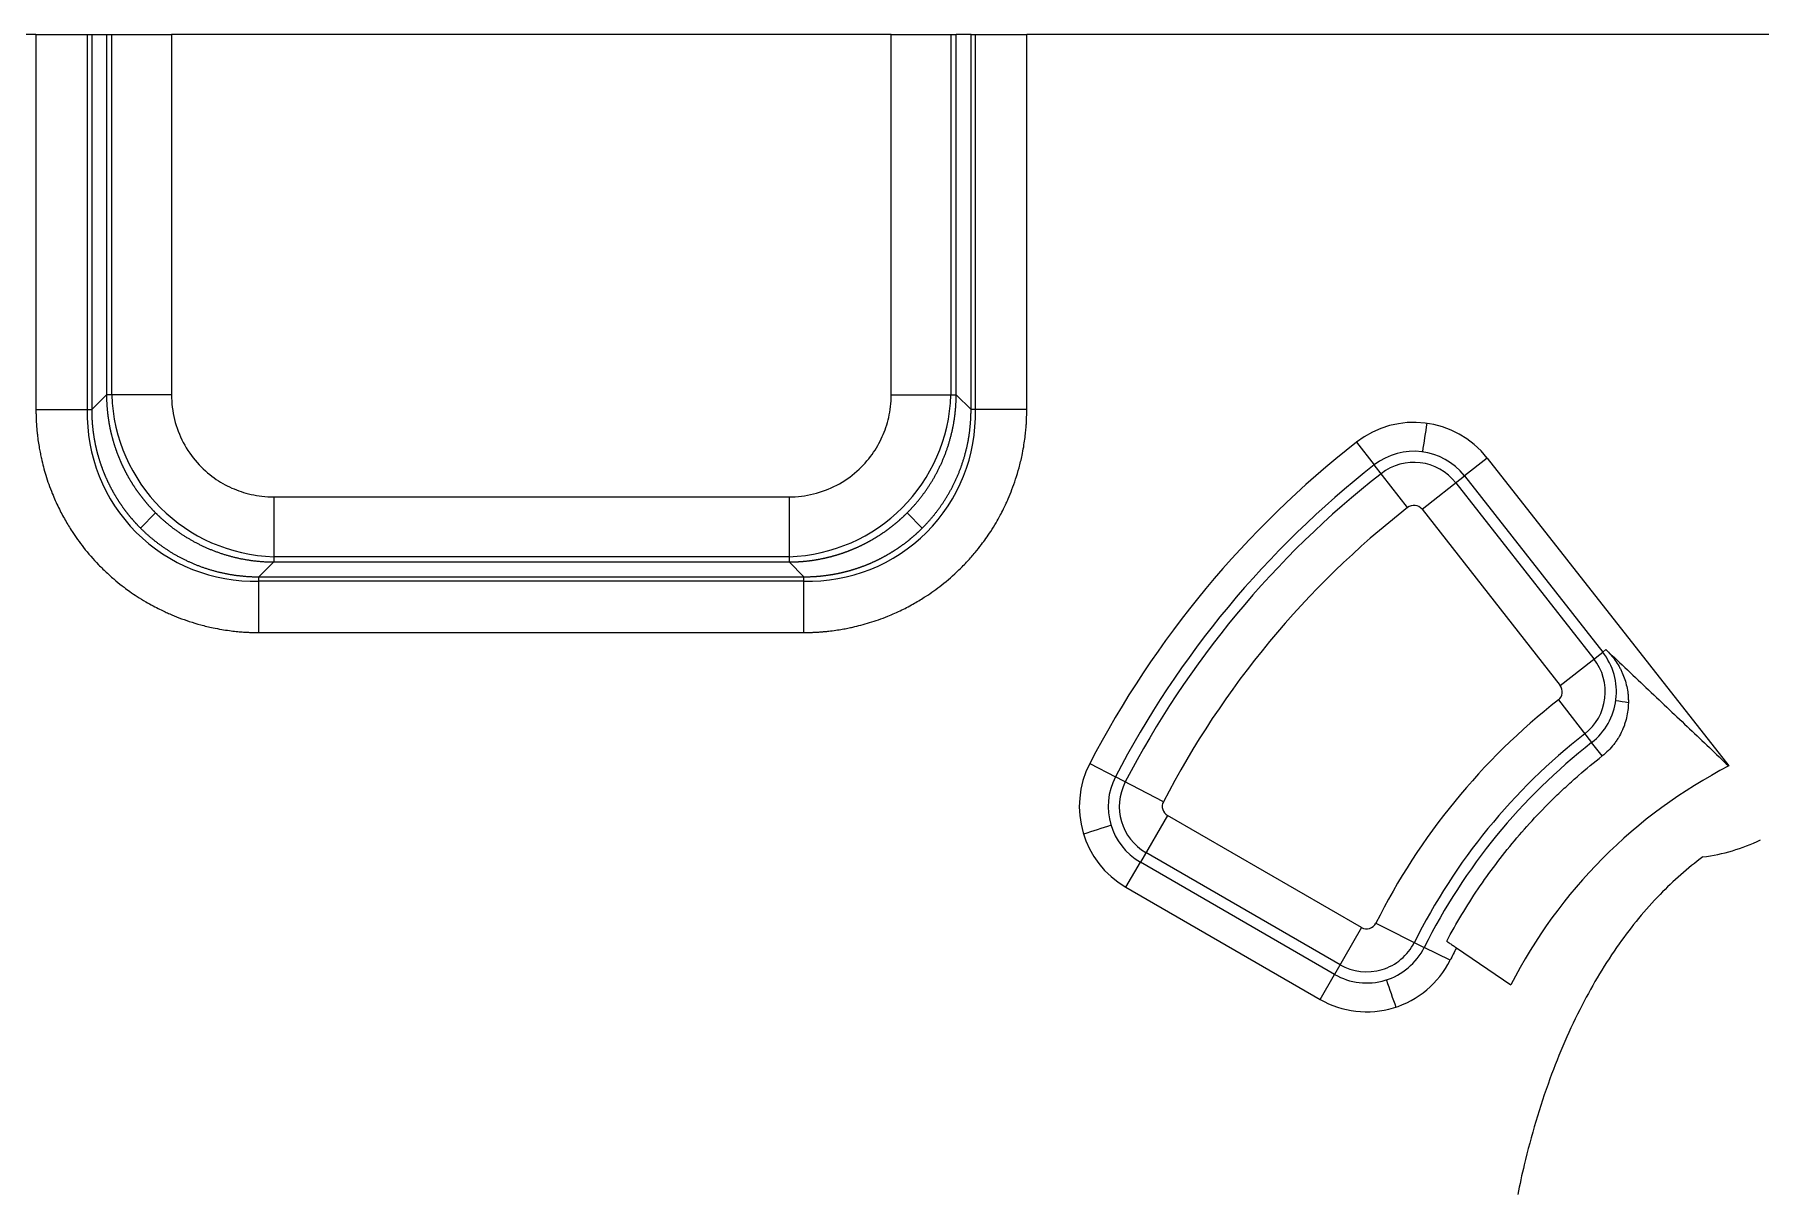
# Model space of a CAD drawing. Header units: millimetres. Extents: x 742 to 1164, y 383 to 613.
# Drawn here: x 850.4 to 943, y 551.3 to 613.5 of the extents above; entities that cross this region are included whole.
import ezdxf

# ---------------------------------------------------------------- set-up
doc = ezdxf.new("R2010")
doc.units = ezdxf.units.MM
doc.layers.add('core', color=7, linetype='Continuous', lineweight=20)

msp = doc.modelspace()

# ---------------------------------------------------------------- linework, layer by layer
at = {"layer": 'core', "lineweight": 18}
for p, q in [((850.506, 613.464), (763.067, 613.464)), ((850.506, 613.464), (853.495, 613.464)), ((853.495, 613.464), (854.288, 613.464)), ((854.288, 613.464), (857.774, 613.464)), ((896.36, 613.464), (857.774, 613.464)), ((896.36, 613.464), (899.847, 613.464)), ((900.64, 613.464), (899.847, 613.464)), ((900.64, 613.464), (903.629, 613.464)), ((991.067, 613.464), (903.629, 613.464)), ((928.32, 590.753), (941.263, 574.247)), ((908.947, 567.745), (919.353, 561.736)), ((926.668, 564.495), (929.58, 562.512))]:
    msp.add_line(p, q, dxfattribs=at)
at = {"layer": 'core', "lineweight": 13}
for p, q in [((850.506, 613.464), (850.506, 593.357)), ((853.255, 613.464), (853.255, 593.357)), ((853.495, 613.464), (853.495, 593.357)), ((854.288, 613.464), (854.288, 594.15)), ((854.567, 594.15), (854.567, 613.464)), ((857.774, 613.464), (857.774, 594.15)), ((896.36, 594.15), (896.36, 613.464)), ((899.567, 594.15), (899.567, 613.464)), ((899.847, 594.15), (899.847, 613.464)), ((900.64, 593.357), (900.64, 613.464)), ((900.88, 593.357), (900.88, 613.464)), ((903.629, 593.357), (903.629, 613.464)), ((854.288, 594.15), (853.495, 593.357)), ((857.774, 594.15), (854.288, 594.15)), ((896.36, 594.15), (899.847, 594.15)), ((899.847, 594.15), (900.64, 593.357)), ((850.506, 593.357), (853.495, 593.357)), ((903.629, 593.357), (900.64, 593.357)), ((921.304, 591.606), (922.258, 590.386)), ((928.32, 590.753), (927.102, 589.798)), ((924.043, 588.104), (922.258, 590.386)), ((924.821, 588.01), (927.102, 589.798)), ((927.102, 589.798), (934.506, 580.355)), ((863.254, 588.671), (890.881, 588.671)), ((863.254, 588.671), (863.254, 585.184)), ((890.881, 588.671), (890.881, 585.184)), ((926.633, 589.43), (934.038, 579.987)), ((856.107, 587.003), (856.92, 587.817)), ((898.028, 587.003), (897.214, 587.817)), ((924.821, 588.01), (932.226, 578.567)), ((863.254, 585.184), (862.46, 584.391)), ((890.881, 585.464), (863.254, 585.464)), ((863.254, 585.184), (890.881, 585.184)), ((890.881, 585.184), (891.674, 584.391)), ((862.46, 581.403), (862.46, 584.391)), ((862.46, 584.391), (891.674, 584.391)), ((891.674, 584.152), (862.46, 584.152)), ((891.674, 581.403), (891.674, 584.391)), ((862.46, 581.403), (891.674, 581.403)), ((932.226, 578.567), (934.506, 580.355)), ((934.677, 580.488), (934.506, 580.355)), ((932.131, 577.788), (933.916, 575.505)), ((934.479, 574.784), (933.916, 575.505)), ((907.008, 574.376), (908.382, 573.664)), ((910.955, 572.33), (908.382, 573.664)), ((911.17, 571.595), (909.721, 569.085)), ((921.576, 565.586), (911.17, 571.595)), ((920.425, 563.592), (910.019, 569.601)), ((908.947, 567.745), (909.721, 569.085)), ((920.127, 563.076), (909.721, 569.085)), ((921.576, 565.586), (920.127, 563.076)), ((922.349, 565.818), (924.942, 564.524)), ((926.327, 563.833), (924.942, 564.524)), ((919.353, 561.736), (920.127, 563.076))]:
    msp.add_line(p, q, dxfattribs=at)
at = {"layer": 'core', "lineweight": 18}
for centre, radius, start, end in [((924.385, 587.667), 5, 38.1022, 128.03545), ((953.732, 550.152), 52.63, 128.03545, 152.59588), ((911.447, 572.075), 5, 152.59588, 239.99643), ((953.732, 550.153), 27.129, 117.3628, 152.90081), ((938.666, 579.175), 9.875, 277.05272, 295.82086), ((953.732, 550.152), 30.63, 152.07828, 153.4723), ((921.853, 566.066), 5, 239.99643, 333.4723)]:
    msp.add_arc(centre, radius, start, end, dxfattribs=at)
at = {"layer": 'core', "lineweight": 13}
for centre, radius, start, end in [((924.385, 587.667), 3.452, 38.1022, 128.03545), ((924.385, 587.667), 2.856, 38.1022, 128.03545), ((953.732, 550.152), 51.082, 128.03545, 152.59588), ((953.732, 550.152), 50.487, 128.03545, 152.59588), ((953.732, 550.152), 48.185, 128.03545, 152.59588), ((924.385, 587.667), 0.554, 38.1022, 128.03545), ((931.79, 578.224), 3.452, 308.01297, 38.1022), ((931.79, 578.224), 2.856, 308.01297, 38.1022), ((931.79, 578.224), 0.554, 308.01297, 38.1022), ((953.732, 550.152), 35.076, 128.01297, 153.4723), ((953.732, 550.152), 32.774, 128.01297, 153.4723), ((953.732, 550.152), 32.178, 128.01297, 153.4723), ((911.447, 572.075), 3.452, 152.59588, 239.99643), ((911.447, 572.075), 2.856, 152.59588, 239.99643), ((911.447, 572.075), 0.554, 152.59588, 239.99643), ((921.853, 566.066), 0.554, 239.99643, 333.4723), ((921.853, 566.066), 3.452, 239.99643, 333.4723), ((921.853, 566.066), 2.856, 239.99643, 333.4723)]:
    msp.add_arc(centre, radius, start, end, dxfattribs=at)
for centre, major_axis, start_param, end_param in [((863.602, 594.498), (-6.412, -6.412), 5.532535, 7.033836), ((890.533, 594.498), (6.412, -6.412), 5.532535, 7.033836), ((862.289, 593.186), (-6.412, -6.412), 5.475064, 7.091306), ((891.845, 593.186), (6.412, -6.412), 5.475064, 7.091306)]:
    msp.add_ellipse(centre, major_axis=major_axis, ratio=0.992433, start_param=start_param, end_param=end_param, dxfattribs=at)
for points, knots in [([(854.288, 594.15), (854.288, 594.134), (854.288, 594.101), (854.289, 594.053), (854.289, 594.004), (854.29, 593.955), (854.292, 593.906), (854.293, 593.858), (854.295, 593.809), (854.297, 593.76), (854.3, 593.712), (854.302, 593.663), (854.305, 593.615), (854.309, 593.566), (854.312, 593.518), (854.316, 593.47), (854.32, 593.421), (854.324, 593.373), (854.328, 593.325), (854.333, 593.277), (854.338, 593.228), (854.343, 593.18), (854.349, 593.132), (854.354, 593.084), (854.36, 593.036), (854.367, 592.988), (854.373, 592.941), (854.38, 592.893), (854.387, 592.845), (854.394, 592.798), (854.402, 592.75), (854.409, 592.703), (854.417, 592.655), (854.426, 592.608), (854.434, 592.56), (854.443, 592.513), (854.452, 592.466), (854.461, 592.419), (854.47, 592.372), (854.48, 592.325), (854.49, 592.278), (854.5, 592.231), (854.511, 592.185), (854.521, 592.138), (854.532, 592.092), (854.544, 592.045), (854.555, 591.999), (854.567, 591.953), (854.579, 591.907), (854.591, 591.861), (854.603, 591.815), (854.616, 591.769), (854.628, 591.723), (854.642, 591.677), (854.655, 591.632), (854.668, 591.586), (854.682, 591.541), (854.696, 591.496), (854.71, 591.45), (854.725, 591.405), (854.74, 591.36), (854.754, 591.315), (854.77, 591.271), (854.785, 591.226), (854.801, 591.181), (854.816, 591.137), (854.832, 591.093), (854.849, 591.048), (854.865, 591.004), (854.882, 590.96), (854.899, 590.916), (854.916, 590.873), (854.933, 590.829), (854.951, 590.785), (854.969, 590.742), (854.987, 590.699), (855.005, 590.656), (855.023, 590.612), (855.042, 590.57), (855.061, 590.527), (855.08, 590.484), (855.099, 590.441), (855.119, 590.399), (855.138, 590.357), (855.158, 590.315), (855.178, 590.272), (855.199, 590.231), (855.219, 590.189), (855.24, 590.147), (855.261, 590.106), (855.282, 590.064), (855.303, 590.023), (855.325, 589.982), (855.347, 589.941), (855.369, 589.9), (855.391, 589.859), (855.413, 589.819), (855.436, 589.778), (855.458, 589.738), (855.481, 589.698), (855.504, 589.658), (855.528, 589.618), (855.551, 589.578), (855.575, 589.539), (855.599, 589.499), (855.623, 589.46), (855.647, 589.421), (855.672, 589.382), (855.696, 589.343), (855.721, 589.304), (855.746, 589.266), (855.771, 589.227), (855.796, 589.189), (855.822, 589.151), (855.848, 589.113), (855.874, 589.075), (855.9, 589.037), (855.926, 589), (855.952, 588.963), (855.979, 588.925), (856.006, 588.888), (856.033, 588.852), (856.06, 588.815), (856.087, 588.778), (856.114, 588.742), (856.142, 588.706), (856.17, 588.67), (856.198, 588.634), (856.226, 588.598), (856.254, 588.563), (856.282, 588.527), (856.311, 588.492), (856.34, 588.457), (856.369, 588.422), (856.398, 588.387), (856.427, 588.353), (856.456, 588.318), (856.486, 588.284), (856.515, 588.25), (856.545, 588.216), (856.575, 588.182), (856.605, 588.149), (856.636, 588.116), (856.666, 588.082), (856.697, 588.049), (856.727, 588.016), (856.758, 587.984), (856.789, 587.951), (856.82, 587.919), (856.852, 587.887), (856.883, 587.855), (856.915, 587.823), (856.946, 587.792), (856.978, 587.76), (857.01, 587.729), (857.042, 587.698), (857.074, 587.667), (857.107, 587.636), (857.139, 587.606), (857.172, 587.575), (857.205, 587.545), (857.238, 587.515), (857.28, 587.477), (857.333, 587.43), (857.396, 587.375), (857.459, 587.321), (857.523, 587.267), (857.587, 587.214), (857.652, 587.161), (857.718, 587.109), (857.784, 587.058), (857.851, 587.006), (857.918, 586.956), (857.986, 586.906), (858.055, 586.857), (858.124, 586.808), (858.193, 586.76), (858.264, 586.712), (858.334, 586.665), (858.405, 586.619), (858.477, 586.573), (858.549, 586.528), (858.622, 586.483), (858.696, 586.439), (858.769, 586.396), (858.844, 586.354), (858.919, 586.312), (858.994, 586.27), (859.07, 586.23), (859.146, 586.19), (859.223, 586.151), (859.3, 586.112), (859.378, 586.074), (859.456, 586.037), (859.535, 586), (859.614, 585.965), (859.693, 585.93), (859.773, 585.895), (859.854, 585.862), (859.934, 585.829), (860.016, 585.797), (860.097, 585.766), (860.179, 585.735), (860.262, 585.705), (860.345, 585.676), (860.428, 585.648), (860.512, 585.62), (860.596, 585.594), (860.68, 585.568), (860.765, 585.543), (860.85, 585.518), (860.936, 585.495), (861.021, 585.472), (861.108, 585.45), (861.194, 585.429), (861.281, 585.409), (861.368, 585.389), (861.455, 585.371), (861.543, 585.353), (861.631, 585.336), (861.72, 585.32), (861.808, 585.305), (861.897, 585.291), (861.986, 585.278), (862.075, 585.265), (862.165, 585.254), (862.255, 585.243), (862.345, 585.233), (862.435, 585.224), (862.525, 585.216), (862.616, 585.209), (862.706, 585.203), (862.797, 585.197), (862.888, 585.193), (862.979, 585.189), (863.071, 585.187), (863.162, 585.185), (863.223, 585.185), (863.254, 585.184)], [0, 0, 0, 0, 0.003469, 0.006936, 0.010401, 0.013866, 0.017328, 0.02079, 0.024249, 0.027707, 0.031164, 0.034619, 0.038072, 0.041524, 0.044974, 0.048423, 0.051869, 0.055315, 0.058758, 0.0622, 0.06564, 0.069078, 0.072515, 0.07595, 0.079383, 0.082814, 0.086244, 0.089671, 0.093097, 0.096521, 0.099943, 0.103364, 0.106782, 0.110198, 0.113613, 0.117026, 0.120436, 0.123845, 0.127252, 0.130657, 0.13406, 0.13746, 0.140859, 0.144256, 0.147651, 0.151044, 0.154434, 0.157823, 0.16121, 0.164594, 0.167977, 0.171357, 0.174735, 0.178112, 0.181486, 0.184858, 0.188229, 0.191597, 0.194963, 0.198327, 0.201689, 0.205049, 0.208408, 0.211764, 0.215118, 0.21847, 0.22182, 0.225168, 0.228514, 0.231858, 0.2352, 0.23854, 0.241879, 0.245215, 0.248549, 0.251881, 0.255211, 0.258539, 0.261866, 0.26519, 0.268512, 0.271833, 0.275151, 0.278467, 0.281782, 0.285094, 0.288405, 0.291713, 0.29502, 0.298325, 0.301628, 0.304928, 0.308227, 0.311524, 0.314819, 0.318113, 0.321404, 0.324693, 0.32798, 0.331266, 0.334549, 0.337831, 0.341111, 0.344388, 0.347664, 0.350938, 0.35421, 0.35748, 0.360748, 0.364014, 0.367278, 0.37054, 0.3738, 0.377058, 0.380314, 0.383569, 0.386821, 0.390071, 0.39332, 0.396566, 0.39981, 0.403053, 0.406293, 0.409532, 0.412768, 0.416002, 0.419235, 0.422465, 0.425694, 0.42892, 0.432145, 0.435367, 0.438588, 0.441806, 0.445023, 0.448237, 0.451449, 0.45466, 0.457868, 0.461075, 0.464279, 0.467482, 0.470682, 0.47388, 0.477077, 0.480271, 0.483463, 0.486654, 0.489842, 0.493029, 0.496213, 0.499395, 0.502576, 0.505754, 0.50893, 0.512105, 0.515277, 0.518447, 0.521616, 0.524782, 0.527946, 0.531109, 0.534269, 0.540177, 0.546093, 0.552018, 0.55795, 0.563891, 0.56984, 0.575797, 0.581762, 0.587735, 0.593716, 0.599705, 0.605703, 0.611708, 0.617722, 0.623744, 0.629773, 0.635811, 0.641858, 0.647912, 0.653974, 0.660045, 0.666123, 0.67221, 0.678304, 0.684407, 0.690518, 0.696637, 0.702764, 0.708899, 0.715042, 0.721193, 0.727352, 0.733519, 0.739694, 0.745878, 0.752069, 0.758268, 0.764476, 0.770692, 0.776916, 0.783149, 0.789389, 0.795638, 0.801896, 0.808162, 0.814436, 0.820719, 0.827011, 0.833311, 0.83962, 0.845937, 0.852263, 0.858598, 0.864941, 0.871294, 0.877655, 0.884024, 0.890402, 0.896788, 0.903182, 0.909584, 0.915995, 0.922413, 0.928839, 0.935272, 0.941713, 0.948162, 0.954617, 0.96108, 0.96755, 0.974027, 0.98051, 0.987, 0.993497, 1, 1, 1, 1]), ([(890.881, 585.184), (890.897, 585.184), (890.93, 585.185), (890.979, 585.185), (891.027, 585.186), (891.076, 585.187), (891.125, 585.188), (891.174, 585.19), (891.222, 585.192), (891.271, 585.194), (891.319, 585.196), (891.368, 585.199), (891.416, 585.202), (891.465, 585.205), (891.513, 585.208), (891.562, 585.212), (891.61, 585.216), (891.658, 585.22), (891.706, 585.225), (891.755, 585.229), (891.803, 585.234), (891.851, 585.24), (891.899, 585.245), (891.947, 585.251), (891.995, 585.257), (892.043, 585.263), (892.091, 585.27), (892.138, 585.276), (892.186, 585.283), (892.234, 585.291), (892.281, 585.298), (892.329, 585.306), (892.376, 585.314), (892.423, 585.322), (892.471, 585.331), (892.518, 585.339), (892.565, 585.348), (892.612, 585.358), (892.659, 585.367), (892.706, 585.377), (892.753, 585.387), (892.8, 585.397), (892.846, 585.407), (892.893, 585.418), (892.939, 585.429), (892.986, 585.44), (893.032, 585.452), (893.078, 585.463), (893.125, 585.475), (893.171, 585.487), (893.217, 585.5), (893.262, 585.512), (893.308, 585.525), (893.354, 585.538), (893.4, 585.551), (893.445, 585.565), (893.49, 585.579), (893.536, 585.593), (893.581, 585.607), (893.626, 585.621), (893.671, 585.636), (893.716, 585.651), (893.761, 585.666), (893.805, 585.681), (893.85, 585.697), (893.894, 585.713), (893.939, 585.729), (893.983, 585.745), (894.027, 585.762), (894.071, 585.778), (894.115, 585.795), (894.159, 585.812), (894.202, 585.83), (894.246, 585.847), (894.289, 585.865), (894.332, 585.883), (894.376, 585.901), (894.419, 585.92), (894.462, 585.938), (894.504, 585.957), (894.547, 585.976), (894.59, 585.996), (894.632, 586.015), (894.674, 586.035), (894.717, 586.055), (894.759, 586.075), (894.801, 586.095), (894.842, 586.116), (894.884, 586.137), (894.926, 586.157), (894.967, 586.179), (895.008, 586.2), (895.049, 586.221), (895.09, 586.243), (895.131, 586.265), (895.172, 586.287), (895.213, 586.31), (895.253, 586.332), (895.293, 586.355), (895.333, 586.378), (895.374, 586.401), (895.413, 586.424), (895.453, 586.448), (895.493, 586.471), (895.532, 586.495), (895.571, 586.519), (895.611, 586.544), (895.65, 586.568), (895.688, 586.593), (895.727, 586.618), (895.766, 586.642), (895.804, 586.668), (895.842, 586.693), (895.88, 586.719), (895.918, 586.744), (895.956, 586.77), (895.994, 586.796), (896.031, 586.822), (896.069, 586.849), (896.106, 586.875), (896.143, 586.902), (896.18, 586.929), (896.216, 586.956), (896.253, 586.983), (896.289, 587.011), (896.325, 587.038), (896.362, 587.066), (896.397, 587.094), (896.433, 587.122), (896.469, 587.15), (896.504, 587.179), (896.539, 587.207), (896.574, 587.236), (896.609, 587.265), (896.644, 587.294), (896.679, 587.323), (896.713, 587.353), (896.747, 587.382), (896.781, 587.412), (896.815, 587.442), (896.849, 587.472), (896.882, 587.502), (896.916, 587.532), (896.949, 587.563), (896.982, 587.593), (897.015, 587.624), (897.047, 587.655), (897.08, 587.686), (897.112, 587.717), (897.144, 587.748), (897.176, 587.78), (897.208, 587.811), (897.24, 587.843), (897.271, 587.875), (897.302, 587.907), (897.333, 587.939), (897.364, 587.971), (897.395, 588.003), (897.426, 588.036), (897.456, 588.069), (897.486, 588.101), (897.516, 588.134), (897.554, 588.177), (897.601, 588.229), (897.656, 588.292), (897.71, 588.355), (897.764, 588.419), (897.817, 588.484), (897.87, 588.549), (897.922, 588.614), (897.974, 588.681), (898.025, 588.748), (898.075, 588.815), (898.125, 588.883), (898.175, 588.951), (898.223, 589.02), (898.272, 589.09), (898.319, 589.16), (898.366, 589.231), (898.412, 589.302), (898.458, 589.374), (898.503, 589.446), (898.548, 589.519), (898.592, 589.592), (898.635, 589.666), (898.678, 589.74), (898.72, 589.815), (898.761, 589.89), (898.801, 589.966), (898.841, 590.042), (898.881, 590.119), (898.919, 590.197), (898.957, 590.274), (898.994, 590.352), (899.031, 590.431), (899.067, 590.51), (899.102, 590.59), (899.136, 590.67), (899.169, 590.75), (899.202, 590.831), (899.234, 590.912), (899.266, 590.994), (899.296, 591.076), (899.326, 591.158), (899.355, 591.241), (899.383, 591.325), (899.411, 591.408), (899.438, 591.492), (899.464, 591.577), (899.489, 591.661), (899.513, 591.747), (899.536, 591.832), (899.559, 591.918), (899.581, 592.004), (899.602, 592.091), (899.622, 592.177), (899.642, 592.265), (899.66, 592.352), (899.678, 592.44), (899.695, 592.528), (899.711, 592.616), (899.726, 592.705), (899.74, 592.793), (899.753, 592.883), (899.766, 592.972), (899.778, 593.061), (899.788, 593.151), (899.798, 593.241), (899.807, 593.331), (899.815, 593.422), (899.822, 593.512), (899.829, 593.603), (899.834, 593.694), (899.838, 593.785), (899.842, 593.876), (899.845, 593.967), (899.846, 594.059), (899.847, 594.12), (899.847, 594.15)], [0, 0, 0, 0, 0.003469, 0.006936, 0.010401, 0.013866, 0.017328, 0.02079, 0.024249, 0.027707, 0.031164, 0.034619, 0.038072, 0.041524, 0.044974, 0.048423, 0.051869, 0.055315, 0.058758, 0.0622, 0.06564, 0.069078, 0.072515, 0.07595, 0.079383, 0.082814, 0.086244, 0.089671, 0.093097, 0.096521, 0.099943, 0.103364, 0.106782, 0.110198, 0.113613, 0.117026, 0.120436, 0.123845, 0.127252, 0.130657, 0.13406, 0.13746, 0.140859, 0.144256, 0.147651, 0.151044, 0.154434, 0.157823, 0.16121, 0.164594, 0.167977, 0.171357, 0.174735, 0.178112, 0.181486, 0.184858, 0.188229, 0.191597, 0.194963, 0.198327, 0.201689, 0.205049, 0.208408, 0.211764, 0.215118, 0.21847, 0.22182, 0.225168, 0.228514, 0.231858, 0.2352, 0.23854, 0.241879, 0.245215, 0.248549, 0.251881, 0.255211, 0.258539, 0.261866, 0.26519, 0.268512, 0.271833, 0.275151, 0.278467, 0.281782, 0.285094, 0.288405, 0.291713, 0.29502, 0.298325, 0.301628, 0.304928, 0.308227, 0.311524, 0.314819, 0.318113, 0.321404, 0.324693, 0.32798, 0.331266, 0.334549, 0.337831, 0.341111, 0.344388, 0.347664, 0.350938, 0.35421, 0.35748, 0.360748, 0.364014, 0.367278, 0.37054, 0.3738, 0.377058, 0.380314, 0.383569, 0.386821, 0.390071, 0.39332, 0.396566, 0.39981, 0.403053, 0.406293, 0.409532, 0.412768, 0.416002, 0.419235, 0.422465, 0.425694, 0.42892, 0.432145, 0.435367, 0.438588, 0.441806, 0.445023, 0.448237, 0.451449, 0.45466, 0.457868, 0.461075, 0.464279, 0.467482, 0.470682, 0.47388, 0.477077, 0.480271, 0.483463, 0.486654, 0.489842, 0.493029, 0.496213, 0.499395, 0.502576, 0.505754, 0.50893, 0.512105, 0.515277, 0.518447, 0.521616, 0.524782, 0.527946, 0.531109, 0.534269, 0.540177, 0.546093, 0.552018, 0.55795, 0.563891, 0.56984, 0.575797, 0.581762, 0.587735, 0.593716, 0.599705, 0.605703, 0.611708, 0.617722, 0.623744, 0.629773, 0.635811, 0.641858, 0.647912, 0.653974, 0.660045, 0.666123, 0.67221, 0.678304, 0.684407, 0.690518, 0.696637, 0.702764, 0.708899, 0.715042, 0.721193, 0.727352, 0.733519, 0.739694, 0.745878, 0.752069, 0.758268, 0.764476, 0.770692, 0.776916, 0.783149, 0.789389, 0.795638, 0.801896, 0.808162, 0.814436, 0.820719, 0.827011, 0.833311, 0.83962, 0.845937, 0.852263, 0.858598, 0.864941, 0.871294, 0.877655, 0.884024, 0.890402, 0.896788, 0.903182, 0.909584, 0.915995, 0.922413, 0.928839, 0.935272, 0.941713, 0.948162, 0.954617, 0.96108, 0.96755, 0.974027, 0.98051, 0.987, 0.993497, 1, 1, 1, 1]), ([(850.506, 593.357), (850.506, 593.338), (850.506, 593.3), (850.507, 593.242), (850.507, 593.181), (850.508, 593.119), (850.51, 593.054), (850.512, 592.987), (850.514, 592.919), (850.517, 592.848), (850.52, 592.774), (850.524, 592.699), (850.528, 592.622), (850.533, 592.543), (850.539, 592.461), (850.546, 592.378), (850.553, 592.292), (850.561, 592.204), (850.57, 592.115), (850.59, 591.925), (850.625, 591.651), (850.68, 591.306), (850.737, 591.003), (850.809, 590.668), (850.903, 590.281), (851.034, 589.822), (851.192, 589.343), (851.412, 588.762), (851.701, 588.115), (852.059, 587.438), (852.497, 586.72), (853.077, 585.909), (853.723, 585.167), (854.319, 584.585), (854.777, 584.182), (855.182, 583.86), (855.561, 583.582), (855.947, 583.32), (856.364, 583.062), (856.77, 582.834), (857.117, 582.655), (857.413, 582.514), (857.758, 582.361), (858.187, 582.186), (858.741, 581.989), (859.352, 581.806), (859.932, 581.666), (860.447, 581.568), (860.861, 581.506), (861.229, 581.463), (861.55, 581.435), (861.824, 581.418), (862.051, 581.408), (862.23, 581.404), (862.361, 581.403), (862.433, 581.403), (862.46, 581.403)], [0, 0, 0, 0, 0.00299, 0.006092, 0.009308, 0.012637, 0.016079, 0.019635, 0.023304, 0.027086, 0.030981, 0.034989, 0.039111, 0.043347, 0.047695, 0.052157, 0.056733, 0.061422, 0.066224, 0.071139, 0.091847, 0.110413, 0.126833, 0.141106, 0.165072, 0.190477, 0.217322, 0.245609, 0.289669, 0.33041, 0.367828, 0.424093, 0.489383, 0.524583, 0.55708, 0.586875, 0.607224, 0.632058, 0.661375, 0.685545, 0.706357, 0.723811, 0.737908, 0.766584, 0.79788, 0.831801, 0.868352, 0.893179, 0.915458, 0.935185, 0.952359, 0.966982, 0.979056, 0.988581, 0.995562, 1, 1, 1, 1]), ([(853.495, 593.357), (853.495, 593.34), (853.495, 593.307), (853.495, 593.257), (853.495, 593.207), (853.496, 593.157), (853.497, 593.107), (853.499, 593.057), (853.5, 593.007), (853.502, 592.958), (853.505, 592.908), (853.507, 592.858), (853.51, 592.809), (853.513, 592.759), (853.516, 592.71), (853.52, 592.66), (853.524, 592.611), (853.528, 592.562), (853.532, 592.512), (853.537, 592.463), (853.541, 592.414), (853.547, 592.365), (853.552, 592.316), (853.558, 592.267), (853.564, 592.218), (853.57, 592.169), (853.576, 592.121), (853.583, 592.072), (853.59, 592.024), (853.597, 591.975), (853.605, 591.927), (853.613, 591.878), (853.621, 591.83), (853.629, 591.782), (853.637, 591.734), (853.646, 591.686), (853.655, 591.638), (853.665, 591.59), (853.674, 591.543), (853.684, 591.495), (853.694, 591.448), (853.704, 591.4), (853.715, 591.353), (853.725, 591.306), (853.736, 591.258), (853.748, 591.211), (853.759, 591.164), (853.771, 591.118), (853.783, 591.071), (853.795, 591.024), (853.808, 590.978), (853.82, 590.931), (853.833, 590.885), (853.847, 590.839), (853.86, 590.793), (853.874, 590.747), (853.888, 590.701), (853.902, 590.655), (853.916, 590.609), (853.931, 590.564), (853.946, 590.518), (853.961, 590.473), (853.976, 590.428), (853.991, 590.383), (854.007, 590.338), (854.023, 590.293), (854.039, 590.248), (854.056, 590.203), (854.072, 590.159), (854.089, 590.115), (854.106, 590.07), (854.124, 590.026), (854.141, 589.982), (854.159, 589.938), (854.177, 589.895), (854.195, 589.851), (854.213, 589.808), (854.232, 589.764), (854.251, 589.721), (854.27, 589.678), (854.289, 589.635), (854.309, 589.592), (854.328, 589.55), (854.348, 589.507), (854.368, 589.465), (854.388, 589.423), (854.409, 589.381), (854.43, 589.339), (854.451, 589.297), (854.472, 589.255), (854.493, 589.214), (854.514, 589.172), (854.536, 589.131), (854.558, 589.09), (854.58, 589.049), (854.602, 589.008), (854.625, 588.968), (854.648, 588.927), (854.67, 588.887), (854.693, 588.847), (854.717, 588.807), (854.74, 588.767), (854.764, 588.727), (854.788, 588.687), (854.811, 588.648), (854.836, 588.609), (854.86, 588.57), (854.885, 588.531), (854.909, 588.492), (854.934, 588.453), (854.959, 588.415), (854.985, 588.377), (855.01, 588.338), (855.036, 588.3), (855.061, 588.263), (855.087, 588.225), (855.113, 588.187), (855.14, 588.15), (855.166, 588.113), (855.193, 588.076), (855.22, 588.039), (855.247, 588.003), (855.274, 587.966), (855.301, 587.93), (855.328, 587.894), (855.356, 587.858), (855.384, 587.822), (855.412, 587.786), (855.44, 587.751), (855.468, 587.715), (855.497, 587.68), (855.525, 587.645), (855.554, 587.611), (855.583, 587.576), (855.612, 587.541), (855.641, 587.507), (855.67, 587.473), (855.7, 587.439), (855.729, 587.406), (855.759, 587.372), (855.789, 587.339), (855.819, 587.305), (855.849, 587.272), (855.88, 587.24), (855.91, 587.207), (855.941, 587.174), (855.972, 587.142), (856.011, 587.102), (856.058, 587.053), (856.115, 586.996), (856.172, 586.94), (856.229, 586.884), (856.287, 586.828), (856.346, 586.773), (856.406, 586.719), (856.465, 586.665), (856.526, 586.611), (856.587, 586.558), (856.649, 586.505), (856.711, 586.453), (856.774, 586.401), (856.837, 586.35), (856.901, 586.3), (856.965, 586.249), (857.03, 586.2), (857.096, 586.151), (857.162, 586.102), (857.228, 586.054), (857.295, 586.007), (857.363, 585.96), (857.431, 585.914), (857.5, 585.868), (857.569, 585.823), (857.638, 585.778), (857.709, 585.734), (857.779, 585.691), (857.851, 585.648), (857.922, 585.606), (857.994, 585.564), (858.067, 585.524), (858.14, 585.483), (858.214, 585.444), (858.288, 585.405), (858.362, 585.366), (858.437, 585.328), (858.513, 585.291), (858.589, 585.255), (858.665, 585.219), (858.742, 585.184), (858.819, 585.15), (858.897, 585.116), (858.975, 585.083), (859.053, 585.051), (859.132, 585.019), (859.212, 584.988), (859.291, 584.958), (859.371, 584.928), (859.452, 584.9), (859.533, 584.872), (859.614, 584.844), (859.696, 584.818), (859.778, 584.792), (859.86, 584.767), (859.943, 584.743), (860.026, 584.719), (860.109, 584.697), (860.193, 584.675), (860.277, 584.653), (860.361, 584.633), (860.446, 584.613), (860.531, 584.595), (860.616, 584.577), (860.701, 584.559), (860.787, 584.543), (860.873, 584.527), (860.96, 584.513), (861.046, 584.499), (861.133, 584.486), (861.22, 584.473), (861.308, 584.462), (861.395, 584.451), (861.483, 584.442), (861.571, 584.433), (861.659, 584.425), (861.747, 584.417), (861.836, 584.411), (861.925, 584.406), (862.014, 584.401), (862.103, 584.397), (862.192, 584.394), (862.281, 584.392), (862.371, 584.391), (862.43, 584.391), (862.46, 584.391)], [0, 0, 0, 0, 0.003551, 0.0071, 0.010646, 0.014189, 0.017729, 0.021266, 0.024801, 0.028332, 0.031861, 0.035387, 0.03891, 0.042431, 0.045948, 0.049463, 0.052975, 0.056484, 0.05999, 0.063493, 0.066994, 0.070492, 0.073987, 0.077479, 0.080969, 0.084455, 0.087939, 0.09142, 0.094898, 0.098374, 0.101847, 0.105316, 0.108784, 0.112248, 0.115709, 0.119168, 0.122624, 0.126077, 0.129528, 0.132975, 0.13642, 0.139862, 0.143302, 0.146738, 0.150172, 0.153603, 0.157031, 0.160457, 0.16388, 0.1673, 0.170717, 0.174132, 0.177543, 0.180952, 0.184359, 0.187762, 0.191163, 0.194561, 0.197956, 0.201349, 0.204739, 0.208126, 0.21151, 0.214892, 0.218271, 0.221647, 0.22502, 0.228391, 0.231759, 0.235125, 0.238487, 0.241847, 0.245204, 0.248559, 0.25191, 0.25526, 0.258606, 0.26195, 0.265291, 0.268629, 0.271964, 0.275297, 0.278627, 0.281955, 0.28528, 0.288602, 0.291921, 0.295238, 0.298552, 0.301864, 0.305172, 0.308478, 0.311782, 0.315083, 0.318381, 0.321676, 0.324969, 0.328259, 0.331546, 0.334831, 0.338113, 0.341393, 0.344669, 0.347944, 0.351215, 0.354484, 0.35775, 0.361014, 0.364275, 0.367533, 0.370789, 0.374042, 0.377292, 0.38054, 0.383785, 0.387028, 0.390268, 0.393505, 0.39674, 0.399972, 0.403201, 0.406428, 0.409653, 0.412874, 0.416093, 0.41931, 0.422524, 0.425735, 0.428944, 0.43215, 0.435353, 0.438554, 0.441753, 0.444949, 0.448142, 0.451332, 0.45452, 0.457706, 0.460889, 0.464069, 0.467247, 0.470422, 0.473595, 0.476765, 0.479932, 0.483097, 0.48626, 0.48942, 0.495089, 0.500765, 0.50645, 0.512142, 0.517842, 0.523549, 0.529264, 0.534987, 0.540718, 0.546457, 0.552203, 0.557958, 0.56372, 0.56949, 0.575268, 0.581054, 0.586847, 0.592649, 0.598458, 0.604276, 0.610101, 0.615935, 0.621776, 0.627625, 0.633483, 0.639348, 0.645221, 0.651103, 0.656992, 0.662889, 0.668795, 0.674709, 0.68063, 0.68656, 0.692498, 0.698444, 0.704398, 0.710361, 0.716331, 0.72231, 0.728297, 0.734292, 0.740295, 0.746307, 0.752327, 0.758355, 0.764391, 0.770436, 0.776489, 0.78255, 0.788619, 0.794697, 0.800783, 0.806878, 0.81298, 0.819092, 0.825211, 0.831339, 0.837475, 0.84362, 0.849773, 0.855935, 0.862105, 0.868283, 0.87447, 0.880665, 0.886869, 0.893082, 0.899302, 0.905532, 0.91177, 0.918016, 0.924271, 0.930534, 0.936806, 0.943087, 0.949376, 0.955674, 0.96198, 0.968295, 0.974619, 0.980951, 0.987292, 0.993642, 1, 1, 1, 1]), ([(891.674, 581.403), (891.693, 581.403), (891.731, 581.403), (891.789, 581.403), (891.85, 581.404), (891.912, 581.405), (891.977, 581.406), (892.044, 581.408), (892.113, 581.41), (892.184, 581.413), (892.257, 581.416), (892.332, 581.42), (892.409, 581.425), (892.489, 581.43), (892.57, 581.436), (892.654, 581.442), (892.739, 581.449), (892.827, 581.457), (892.917, 581.466), (893.106, 581.487), (893.381, 581.522), (893.725, 581.577), (894.028, 581.634), (894.363, 581.705), (894.75, 581.8), (895.209, 581.931), (895.688, 582.089), (896.269, 582.309), (896.916, 582.597), (897.593, 582.955), (898.312, 583.394), (899.123, 583.973), (899.864, 584.619), (900.446, 585.215), (900.849, 585.674), (901.171, 586.079), (901.449, 586.457), (901.712, 586.843), (901.97, 587.26), (902.197, 587.666), (902.376, 588.014), (902.517, 588.31), (902.67, 588.654), (902.846, 589.084), (903.043, 589.638), (903.226, 590.248), (903.365, 590.829), (903.463, 591.344), (903.526, 591.757), (903.569, 592.125), (903.597, 592.447), (903.614, 592.721), (903.623, 592.948), (903.627, 593.126), (903.629, 593.258), (903.629, 593.329), (903.629, 593.357)], [0, 0, 0, 0, 0.00299, 0.006092, 0.009308, 0.012637, 0.016079, 0.019635, 0.023304, 0.027086, 0.030981, 0.034989, 0.039111, 0.043347, 0.047695, 0.052157, 0.056733, 0.061422, 0.066224, 0.071139, 0.091847, 0.110413, 0.126833, 0.141106, 0.165072, 0.190477, 0.217322, 0.245609, 0.289669, 0.33041, 0.367828, 0.424093, 0.489383, 0.524583, 0.55708, 0.586875, 0.607224, 0.632058, 0.661375, 0.685545, 0.706357, 0.723811, 0.737908, 0.766584, 0.79788, 0.831801, 0.868352, 0.893179, 0.915458, 0.935185, 0.952359, 0.966982, 0.979056, 0.988581, 0.995562, 1, 1, 1, 1]), ([(891.674, 584.391), (891.691, 584.391), (891.724, 584.391), (891.774, 584.391), (891.824, 584.392), (891.874, 584.393), (891.924, 584.394), (891.974, 584.395), (892.024, 584.397), (892.074, 584.399), (892.123, 584.401), (892.173, 584.404), (892.223, 584.406), (892.272, 584.409), (892.322, 584.413), (892.371, 584.416), (892.42, 584.42), (892.47, 584.424), (892.519, 584.428), (892.568, 584.433), (892.617, 584.438), (892.666, 584.443), (892.715, 584.449), (892.764, 584.454), (892.813, 584.46), (892.862, 584.466), (892.91, 584.473), (892.959, 584.48), (893.008, 584.487), (893.056, 584.494), (893.104, 584.501), (893.153, 584.509), (893.201, 584.517), (893.249, 584.525), (893.297, 584.534), (893.345, 584.543), (893.393, 584.552), (893.441, 584.561), (893.488, 584.571), (893.536, 584.58), (893.584, 584.59), (893.631, 584.601), (893.678, 584.611), (893.726, 584.622), (893.773, 584.633), (893.82, 584.644), (893.867, 584.656), (893.914, 584.668), (893.96, 584.68), (894.007, 584.692), (894.054, 584.704), (894.1, 584.717), (894.146, 584.73), (894.193, 584.743), (894.239, 584.757), (894.285, 584.77), (894.331, 584.784), (894.376, 584.798), (894.422, 584.813), (894.468, 584.827), (894.513, 584.842), (894.558, 584.857), (894.604, 584.872), (894.649, 584.888), (894.694, 584.904), (894.738, 584.92), (894.783, 584.936), (894.828, 584.952), (894.872, 584.969), (894.917, 584.986), (894.961, 585.003), (895.005, 585.02), (895.049, 585.038), (895.093, 585.055), (895.137, 585.073), (895.18, 585.092), (895.224, 585.11), (895.267, 585.129), (895.31, 585.147), (895.353, 585.166), (895.396, 585.186), (895.439, 585.205), (895.481, 585.225), (895.524, 585.245), (895.566, 585.265), (895.609, 585.285), (895.651, 585.305), (895.693, 585.326), (895.734, 585.347), (895.776, 585.368), (895.818, 585.389), (895.859, 585.411), (895.9, 585.433), (895.941, 585.455), (895.982, 585.477), (896.023, 585.499), (896.064, 585.521), (896.104, 585.544), (896.144, 585.567), (896.185, 585.59), (896.225, 585.613), (896.265, 585.637), (896.304, 585.66), (896.344, 585.684), (896.383, 585.708), (896.422, 585.732), (896.462, 585.757), (896.5, 585.781), (896.539, 585.806), (896.578, 585.831), (896.616, 585.856), (896.655, 585.881), (896.693, 585.906), (896.731, 585.932), (896.769, 585.958), (896.806, 585.984), (896.844, 586.01), (896.881, 586.036), (896.918, 586.063), (896.955, 586.089), (896.992, 586.116), (897.029, 586.143), (897.065, 586.17), (897.101, 586.198), (897.138, 586.225), (897.174, 586.253), (897.209, 586.28), (897.245, 586.308), (897.281, 586.336), (897.316, 586.365), (897.351, 586.393), (897.386, 586.422), (897.421, 586.45), (897.455, 586.479), (897.49, 586.508), (897.524, 586.537), (897.558, 586.567), (897.592, 586.596), (897.626, 586.626), (897.659, 586.656), (897.693, 586.686), (897.726, 586.716), (897.759, 586.746), (897.792, 586.776), (897.824, 586.807), (897.857, 586.837), (897.889, 586.868), (897.93, 586.907), (897.978, 586.955), (898.035, 587.011), (898.092, 587.068), (898.148, 587.126), (898.203, 587.184), (898.258, 587.243), (898.313, 587.302), (898.367, 587.362), (898.42, 587.422), (898.473, 587.484), (898.526, 587.545), (898.578, 587.607), (898.63, 587.67), (898.681, 587.733), (898.732, 587.797), (898.782, 587.862), (898.831, 587.927), (898.88, 587.992), (898.929, 588.058), (898.977, 588.125), (899.024, 588.192), (899.071, 588.259), (899.117, 588.327), (899.163, 588.396), (899.208, 588.465), (899.253, 588.535), (899.297, 588.605), (899.34, 588.676), (899.383, 588.747), (899.425, 588.819), (899.467, 588.891), (899.508, 588.964), (899.548, 589.037), (899.588, 589.11), (899.627, 589.184), (899.665, 589.259), (899.703, 589.334), (899.74, 589.409), (899.776, 589.485), (899.812, 589.562), (899.847, 589.638), (899.882, 589.716), (899.915, 589.793), (899.948, 589.871), (899.981, 589.95), (900.012, 590.029), (900.043, 590.108), (900.073, 590.188), (900.103, 590.268), (900.131, 590.348), (900.159, 590.429), (900.187, 590.511), (900.213, 590.592), (900.239, 590.674), (900.264, 590.757), (900.288, 590.839), (900.312, 590.922), (900.335, 591.006), (900.357, 591.089), (900.378, 591.173), (900.398, 591.258), (900.418, 591.342), (900.437, 591.427), (900.455, 591.512), (900.472, 591.598), (900.488, 591.684), (900.504, 591.77), (900.518, 591.856), (900.532, 591.943), (900.546, 592.03), (900.558, 592.117), (900.569, 592.204), (900.58, 592.292), (900.59, 592.379), (900.599, 592.467), (900.607, 592.556), (900.614, 592.644), (900.62, 592.732), (900.626, 592.821), (900.63, 592.91), (900.634, 592.999), (900.637, 593.088), (900.639, 593.178), (900.64, 593.267), (900.64, 593.327), (900.64, 593.357)], [0, 0, 0, 0, 0.003551, 0.0071, 0.010646, 0.014189, 0.017729, 0.021266, 0.024801, 0.028332, 0.031861, 0.035387, 0.03891, 0.042431, 0.045948, 0.049463, 0.052975, 0.056484, 0.05999, 0.063493, 0.066994, 0.070492, 0.073987, 0.077479, 0.080969, 0.084455, 0.087939, 0.09142, 0.094898, 0.098374, 0.101847, 0.105316, 0.108784, 0.112248, 0.115709, 0.119168, 0.122624, 0.126077, 0.129528, 0.132975, 0.13642, 0.139862, 0.143302, 0.146738, 0.150172, 0.153603, 0.157031, 0.160457, 0.16388, 0.1673, 0.170717, 0.174132, 0.177543, 0.180952, 0.184359, 0.187762, 0.191163, 0.194561, 0.197956, 0.201349, 0.204739, 0.208126, 0.21151, 0.214892, 0.218271, 0.221647, 0.22502, 0.228391, 0.231759, 0.235125, 0.238487, 0.241847, 0.245204, 0.248559, 0.25191, 0.25526, 0.258606, 0.26195, 0.265291, 0.268629, 0.271964, 0.275297, 0.278627, 0.281955, 0.28528, 0.288602, 0.291921, 0.295238, 0.298552, 0.301864, 0.305172, 0.308478, 0.311782, 0.315083, 0.318381, 0.321676, 0.324969, 0.328259, 0.331546, 0.334831, 0.338113, 0.341393, 0.344669, 0.347944, 0.351215, 0.354484, 0.35775, 0.361014, 0.364275, 0.367533, 0.370789, 0.374042, 0.377292, 0.38054, 0.383785, 0.387028, 0.390268, 0.393505, 0.39674, 0.399972, 0.403201, 0.406428, 0.409653, 0.412874, 0.416093, 0.41931, 0.422524, 0.425735, 0.428944, 0.43215, 0.435353, 0.438554, 0.441753, 0.444949, 0.448142, 0.451332, 0.45452, 0.457706, 0.460889, 0.464069, 0.467247, 0.470422, 0.473595, 0.476765, 0.479932, 0.483097, 0.48626, 0.48942, 0.495089, 0.500765, 0.50645, 0.512142, 0.517842, 0.523549, 0.529264, 0.534987, 0.540718, 0.546457, 0.552203, 0.557958, 0.56372, 0.56949, 0.575268, 0.581054, 0.586847, 0.592649, 0.598458, 0.604276, 0.610101, 0.615935, 0.621776, 0.627625, 0.633483, 0.639348, 0.645221, 0.651103, 0.656992, 0.662889, 0.668795, 0.674709, 0.68063, 0.68656, 0.692498, 0.698444, 0.704398, 0.710361, 0.716331, 0.72231, 0.728297, 0.734292, 0.740295, 0.746307, 0.752327, 0.758355, 0.764391, 0.770436, 0.776489, 0.78255, 0.788619, 0.794697, 0.800783, 0.806878, 0.81298, 0.819092, 0.825211, 0.831339, 0.837475, 0.84362, 0.849773, 0.855935, 0.862105, 0.868283, 0.87447, 0.880665, 0.886869, 0.893082, 0.899302, 0.905532, 0.91177, 0.918016, 0.924271, 0.930534, 0.936806, 0.943087, 0.949376, 0.955674, 0.96198, 0.968295, 0.974619, 0.980951, 0.987292, 0.993642, 1, 1, 1, 1]), ([(922.907, 562.779), (922.909, 562.773), (922.911, 562.768), (923.077, 562.284), (923.246, 561.802), (923.421, 561.318)], [0, 0, 0, 0, 0.011141, 0.011141, 1, 1, 1, 1])]:
    msp.add_open_spline(points, degree=3, knots=knots, dxfattribs=at)
for points in [[(857.774, 594.15), (857.775, 593.695), (857.884, 592.817), (858.356, 591.567), (859.121, 590.469), (860.053, 589.649), (860.996, 589.12), (862.001, 588.776), (862.817, 588.671), (863.254, 588.671)], [(890.881, 588.671), (891.336, 588.671), (892.214, 588.781), (893.464, 589.253), (894.563, 590.018), (895.382, 590.95), (895.912, 591.893), (896.256, 592.898), (896.36, 593.714), (896.36, 594.15)], [(925.077, 592.619), (924.997, 592.112), (924.92, 591.602), (924.844, 591.089)], [(935.884, 577.637), (935.658, 577.674), (935.433, 577.711), (935.209, 577.746)], [(908.145, 571.066), (907.652, 570.909), (907.161, 570.75), (906.673, 570.589)]]:
    msp.add_open_spline(points, degree=3, dxfattribs=at)
at = {"layer": 'core', "lineweight": 18}
for points, knots in [([(934.677, 580.488), (934.771, 580.399), (934.86, 580.306), (935.028, 580.113), (935.185, 579.912), (935.322, 579.696), (935.401, 579.556), (935.416, 579.528), (935.446, 579.472), (935.461, 579.443), (935.505, 579.357), (935.532, 579.299), (935.609, 579.123), (935.655, 579.004), (935.735, 578.761), (935.768, 578.637), (935.824, 578.385), (935.845, 578.257), (935.867, 578.061), (935.873, 577.995), (935.881, 577.863), (935.884, 577.797), (935.886, 577.599), (935.88, 577.466), (935.855, 577.201), (935.835, 577.069), (935.78, 576.803), (935.745, 576.669), (935.691, 576.503), (935.68, 576.469), (935.656, 576.403), (935.62, 576.304), (935.578, 576.207), (935.491, 576.014), (935.424, 575.888), (935.312, 575.704), (935.273, 575.643), (935.211, 575.553), (935.19, 575.523), (935.146, 575.464), (935.124, 575.434), (935.011, 575.29), (934.915, 575.181), (934.707, 574.973), (934.597, 574.876), (934.479, 574.784)], [0, 0, 0, 0, 0.0625, 0.0625, 0.125, 0.1875, 0.1875, 0.203125, 0.203125, 0.21875, 0.21875, 0.25, 0.25, 0.3125, 0.3125, 0.375, 0.375, 0.4375, 0.4375, 0.46875, 0.46875, 0.5, 0.5, 0.5625, 0.5625, 0.625, 0.625, 0.6875, 0.6875, 0.703125, 0.703125, 0.71875, 0.75, 0.75, 0.8125, 0.8125, 0.84375, 0.84375, 0.859375, 0.859375, 0.875, 0.875, 0.9375, 0.9375, 1, 1, 1, 1]), ([(926.142, 564.854), (926.4, 565.338), (926.939, 566.288), (927.815, 567.661), (928.758, 568.982), (929.768, 570.251), (930.845, 571.469), (931.607, 572.247), (932.098, 572.721), (932.197, 572.816), (932.396, 573.003), (932.497, 573.097), (932.8, 573.375), (933.004, 573.557), (933.624, 574.097), (934.047, 574.446), (934.479, 574.784)], [0, 0, 0, 0, 0.125, 0.25, 0.375, 0.5, 0.625, 0.75, 0.75, 0.78125, 0.78125, 0.8125, 0.8125, 0.875, 0.875, 1, 1, 1, 1]), ([(939.879, 569.375), (939.06, 568.769), (937.43, 567.328), (935.239, 564.65), (933.25, 561.325), (931.533, 557.345), (930.519, 553.902), (930.058, 551.804), (929.95, 551.274)], [0, 0, 0, 0, 0.145043, 0.307906, 0.490406, 0.694576, 0.923038, 1, 1, 1, 1])]:
    msp.add_open_spline(points, degree=3, knots=knots, dxfattribs=at)
for points in [[(934.677, 580.488), (935.457, 579.751), (936.985, 578.307), (939.181, 576.226), (940.579, 574.897), (941.263, 574.247)], [(926.142, 564.854), (926.2, 564.814), (926.317, 564.734), (926.493, 564.615), (926.609, 564.535), (926.668, 564.495)]]:
    msp.add_open_spline(points, degree=3, dxfattribs=at)

doc.saveas('drawing.dxf')
